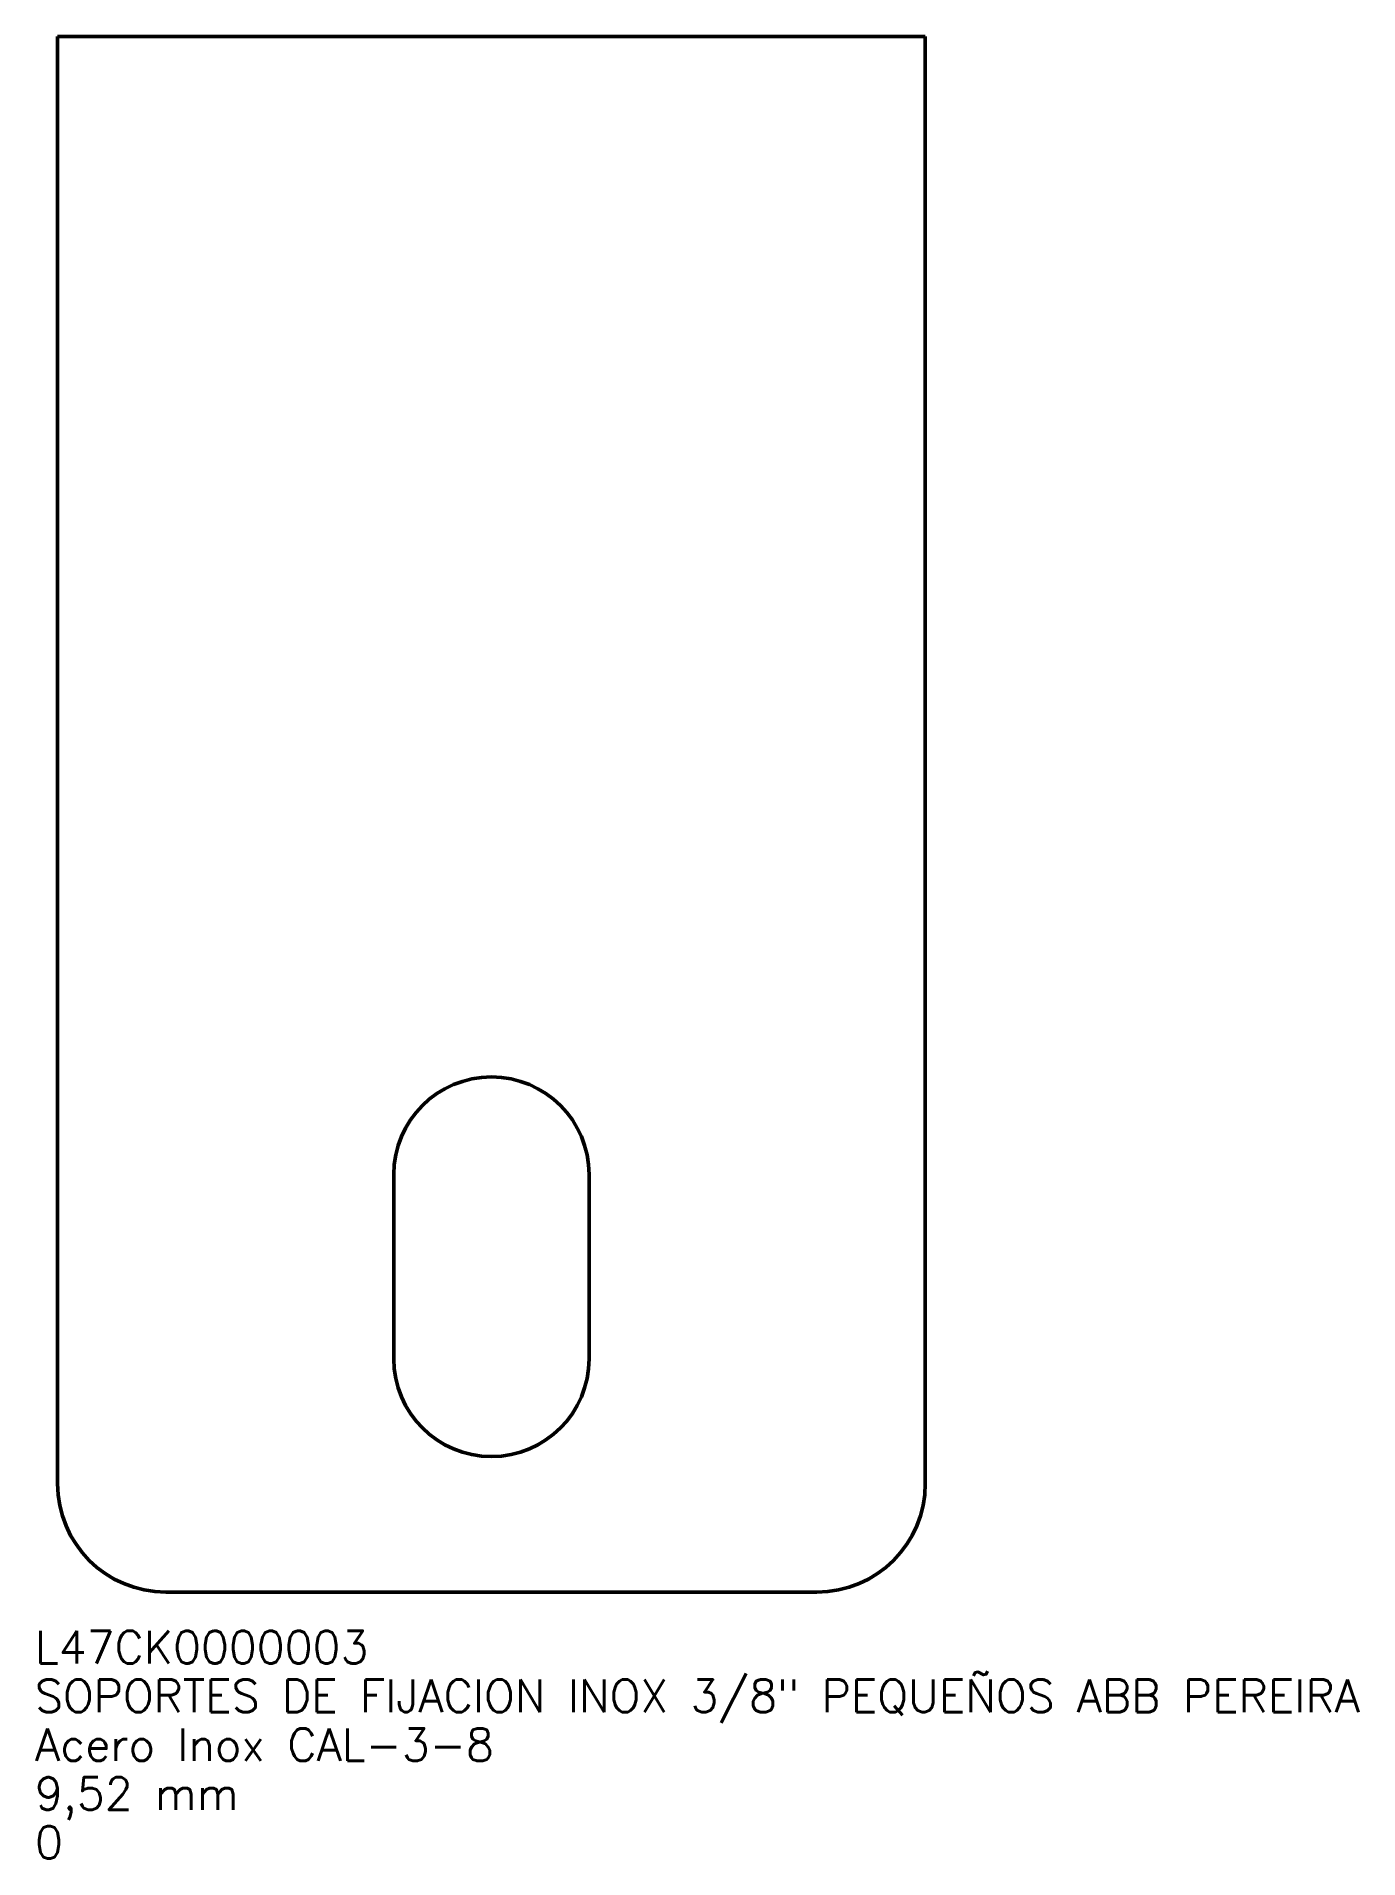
# Model space of a CAD drawing. Header units: millimetres. Extents: x 0 to 122, y -22 to 146.
import ezdxf

# ---------------------------------------------------------------- set-up
doc = ezdxf.new("R2010")
doc.units = ezdxf.units.MM
doc.layers.add('IV_INTERIOR_PROFILES', color=7, linetype='Continuous', lineweight=50)
doc.layers.add('IV_OUTER_PROFILE', color=7, linetype='Continuous', lineweight=50)
doc.layers.add('IV_TEXT', color=7, linetype='Continuous')
doc.styles.add('RomanS', font='RomanS.shx')

msp = doc.modelspace()

# ---------------------------------------------------------------- linework, layer by layer
at = {"layer": 'IV_INTERIOR_PROFILES'}
for p, q in [((33.07, 23.57), (33.07, 40.57)), ((51.07, 40.57), (51.07, 23.57))]:
    msp.add_line(p, q, dxfattribs=at)
for centre, start, end in [((42.07, 40.57), 0, 180), ((42.07, 23.57), 180, 0)]:
    msp.add_arc(centre, 9, start, end, dxfattribs=at)
at = {"layer": 'IV_OUTER_PROFILE'}
for p, q in [((2.07, 145.52), (82.07, 145.52)), ((2.07, 12.07), (2.07, 145.52)), ((82.07, 145.52), (82.07, 12.07)), ((72.07, 2.07), (12.07, 2.07))]:
    msp.add_line(p, q, dxfattribs=at)
for centre, start, end in [((12.07, 12.07), 180, 270), ((72.07, 12.07), 270, 0)]:
    msp.add_arc(centre, 10, start, end, dxfattribs=at)

# ---------------------------------------------------------------- texts
at = {"layer": 'IV_TEXT', "style": 'RomanS'}
for s, p in [('L47CK0000003', (0, -4.5)), ('SOPORTES DE FIJACION INOX 3/8" PEQUEÑOS ABB PEREIRA', (0, -9)), ('Acero Inox CAL-3-8', (0, -13.5)), ('9,52 mm', (0, -18)), ('0', (0, -22.5))]:
    msp.add_text(s, height=3, dxfattribs=at).set_placement(p)

doc.saveas('drawing.dxf')
